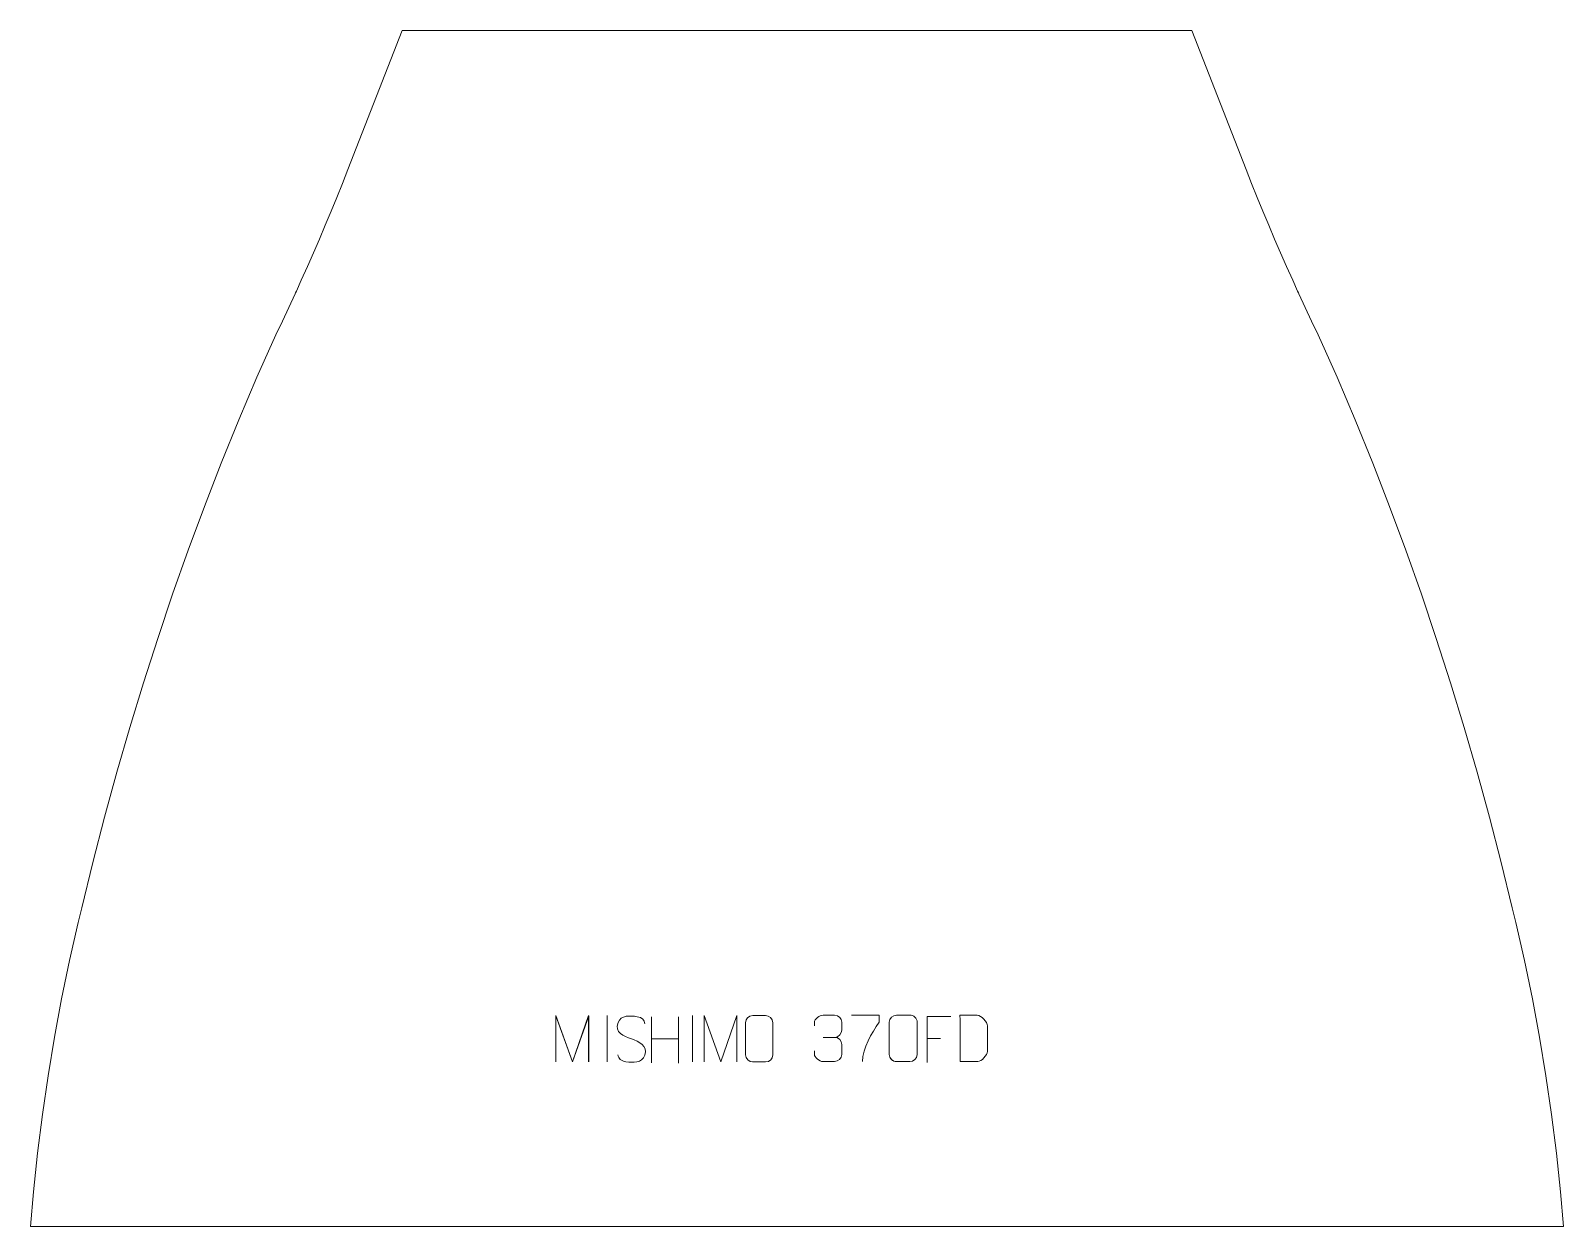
# Model space of a CAD drawing. Header units: millimetres. Extents: x -415 to 412, y 785 to 1430.
import ezdxf

# ---------------------------------------------------------------- set-up
doc = ezdxf.new("R2010")
doc.units = ezdxf.units.MM
doc.header["$MEASUREMENT"] = 0
doc.layers.add('layer 1', color=7, linetype='Continuous')

msp = doc.modelspace()

# ---------------------------------------------------------------- linework, layer by layer
at = {"layer": 'layer 1', "color": 242, "lineweight": 9}
msp.add_open_spline([(-214.2425, 1429.6745), (-214.2425, 1429.6745), (211.6483, 1429.6745), (211.6483, 1429.6745), (211.6483, 1429.6745), (211.6483, 1429.6745), (240.9398, 1354.7696), (240.9398, 1354.7696), (240.9398, 1354.7696), (240.9398, 1354.7696), (243.9154, 1347.2307), (243.9154, 1347.2307), (243.9154, 1347.2307), (243.9154, 1347.2307), (246.9386, 1339.7111), (246.9386, 1339.7111), (246.9386, 1339.7111), (246.9386, 1339.7111), (250.0098, 1332.2099), (250.0098, 1332.2099), (250.0098, 1332.2099), (250.0098, 1332.2099), (253.1279, 1324.7281), (253.1279, 1324.7281), (253.1279, 1324.7281), (253.1279, 1324.7281), (256.2919, 1317.2651), (256.2919, 1317.2651), (256.2919, 1317.2651), (256.2919, 1317.2651), (259.5039, 1309.8255), (259.5039, 1309.8255), (259.5039, 1309.8255), (259.5039, 1309.8255), (262.7629, 1302.4042), (262.7629, 1302.4042), (262.7629, 1302.4042), (262.7629, 1302.4042), (266.0683, 1295.0044), (266.0683, 1295.0044), (266.0683, 1295.0044), (266.0683, 1295.0044), (268.7029, 1289.2052), (268.7029, 1289.2052), (268.7029, 1289.2052), (268.7029, 1289.2052), (269.1314, 1288.3278), (269.1314, 1288.3278), (269.1314, 1288.3278), (269.1314, 1288.3278), (269.4207, 1287.6251), (269.4207, 1287.6251), (269.4207, 1287.6251), (269.4207, 1287.6251), (272.8189, 1280.2669), (272.8189, 1280.2669), (272.8189, 1280.2669), (272.8189, 1280.2669), (276.2646, 1272.9297), (276.2646, 1272.9297), (276.2646, 1272.9297), (276.2646, 1272.9297), (279.7562, 1265.6152), (279.7562, 1265.6152), (279.7562, 1265.6152), (279.7562, 1265.6152), (289.9832, 1242.7225), (289.9832, 1242.7225), (289.9832, 1242.7225), (289.9832, 1242.7225), (299.8109, 1219.6543), (299.8109, 1219.6543), (299.8109, 1219.6543), (299.8109, 1219.6543), (309.2365, 1196.4184), (309.2365, 1196.4184), (309.2365, 1196.4184), (309.2365, 1196.4184), (318.3211, 1172.9525), (318.3211, 1172.9525), (318.3211, 1172.9525), (318.3211, 1172.9525), (327.0635, 1149.3587), (327.0635, 1149.3587), (327.0635, 1149.3587), (327.0635, 1149.3587), (335.4633, 1125.6397), (335.4633, 1125.6397), (335.4633, 1125.6397), (335.4633, 1125.6397), (343.5182, 1101.802), (343.5182, 1101.802), (343.5182, 1101.802), (343.5182, 1101.802), (351.2266, 1077.8488), (351.2266, 1077.8488), (351.2266, 1077.8488), (351.2266, 1077.8488), (358.5864, 1053.7867), (358.5864, 1053.7867), (358.5864, 1053.7867), (358.5864, 1053.7867), (365.596, 1029.6219), (365.596, 1029.6219), (365.596, 1029.6219), (365.596, 1029.6219), (372.2538, 1005.3563), (372.2538, 1005.3563), (372.2538, 1005.3563), (372.2538, 1005.3563), (378.5591, 980.9973), (378.5591, 980.9973), (378.5591, 980.9973), (378.5591, 980.9973), (384.5105, 956.5487), (384.5105, 956.5487), (384.5105, 956.5487), (384.5105, 956.5487), (385.3518, 952.8634), (385.3518, 952.8634), (385.3518, 952.8634), (385.3518, 952.8634), (386.4181, 948.5704), (386.4181, 948.5704), (386.4181, 948.5704), (386.4181, 948.5704), (391.0862, 928.0321), (391.0862, 928.0321), (391.0862, 928.0321), (391.0862, 928.0321), (395.3468, 907.4065), (395.3468, 907.4065), (395.3468, 907.4065), (395.3468, 907.4065), (399.1983, 886.6988), (399.1983, 886.6988), (399.1983, 886.6988), (399.1983, 886.6988), (402.6364, 865.921), (402.6364, 865.921), (402.6364, 865.921), (402.6364, 865.921), (405.6634, 845.0783), (405.6634, 845.0783), (405.6634, 845.0783), (405.6634, 845.0783), (408.2769, 824.1784), (408.2769, 824.1784), (408.2769, 824.1784), (408.2769, 824.1784), (410.476, 803.2329), (410.476, 803.2329), (410.476, 803.2329), (410.476, 803.2329), (412.0545, 784.6752), (412.0545, 784.6752), (412.0545, 784.6752), (412.0545, 784.6752), (-414.6482, 784.6752), (-414.6482, 784.6752), (-414.6482, 784.6752), (-414.6482, 784.6752), (-413.0702, 803.2329), (-413.0702, 803.2329), (-413.0702, 803.2329), (-413.0702, 803.2329), (-410.8711, 824.1784), (-410.8711, 824.1784), (-410.8711, 824.1784), (-410.8711, 824.1784), (-408.2592, 845.0783), (-408.2592, 845.0783), (-408.2592, 845.0783), (-408.2592, 845.0783), (-405.2322, 865.921), (-405.2322, 865.921), (-405.2322, 865.921), (-405.2322, 865.921), (-401.7919, 886.6988), (-401.7919, 886.6988), (-401.7919, 886.6988), (-401.7919, 886.6988), (-397.9404, 907.4065), (-397.9404, 907.4065), (-397.9404, 907.4065), (-397.9404, 907.4065), (-393.6798, 928.0321), (-393.6798, 928.0321), (-393.6798, 928.0321), (-393.6798, 928.0321), (-389.0118, 948.5704), (-389.0118, 948.5704), (-389.0118, 948.5704), (-389.0118, 948.5704), (-387.946, 952.8634), (-387.946, 952.8634), (-387.946, 952.8634), (-387.946, 952.8634), (-387.1041, 956.5487), (-387.1041, 956.5487), (-387.1041, 956.5487), (-387.1041, 956.5487), (-381.1528, 980.9973), (-381.1528, 980.9973), (-381.1528, 980.9973), (-381.1528, 980.9973), (-374.8474, 1005.3563), (-374.8474, 1005.3563), (-374.8474, 1005.3563), (-374.8474, 1005.3563), (-368.1902, 1029.6219), (-368.1902, 1029.6219), (-368.1902, 1029.6219), (-368.1902, 1029.6219), (-361.1806, 1053.7867), (-361.1806, 1053.7867), (-361.1806, 1053.7867), (-361.1806, 1053.7867), (-353.8203, 1077.8488), (-353.8203, 1077.8488), (-353.8203, 1077.8488), (-353.8203, 1077.8488), (-346.1118, 1101.802), (-346.1118, 1101.802), (-346.1118, 1101.802), (-346.1118, 1101.802), (-338.0569, 1125.6397), (-338.0569, 1125.6397), (-338.0569, 1125.6397), (-338.0569, 1125.6397), (-329.6577, 1149.3587), (-329.6577, 1149.3587), (-329.6577, 1149.3587), (-329.6577, 1149.3587), (-320.9153, 1172.9525), (-320.9153, 1172.9525), (-320.9153, 1172.9525), (-320.9153, 1172.9525), (-311.8301, 1196.4184), (-311.8301, 1196.4184), (-311.8301, 1196.4184), (-311.8301, 1196.4184), (-302.4067, 1219.6543), (-302.4067, 1219.6543), (-302.4067, 1219.6543), (-302.4067, 1219.6543), (-292.5774, 1242.7225), (-292.5774, 1242.7225), (-292.5774, 1242.7225), (-292.5774, 1242.7225), (-282.3503, 1265.6152), (-282.3503, 1265.6152), (-282.3503, 1265.6152), (-282.3503, 1265.6152), (-278.8588, 1272.9297), (-278.8588, 1272.9297), (-278.8588, 1272.9297), (-278.8588, 1272.9297), (-275.4147, 1280.2669), (-275.4147, 1280.2669), (-275.4147, 1280.2669), (-275.4147, 1280.2669), (-272.0148, 1287.6251), (-272.0148, 1287.6251), (-272.0148, 1287.6251), (-272.0148, 1287.6251), (-271.7272, 1288.3278), (-271.7272, 1288.3278), (-271.7272, 1288.3278), (-271.7272, 1288.3278), (-271.2971, 1289.2052), (-271.2971, 1289.2052), (-271.2971, 1289.2052), (-271.2971, 1289.2052), (-268.6641, 1295.0044), (-268.6641, 1295.0044), (-268.6641, 1295.0044), (-268.6641, 1295.0044), (-265.3571, 1302.4042), (-265.3571, 1302.4042), (-265.3571, 1302.4042), (-265.3571, 1302.4042), (-262.0976, 1309.8255), (-262.0976, 1309.8255), (-262.0976, 1309.8255), (-262.0976, 1309.8255), (-258.8861, 1317.2651), (-258.8861, 1317.2651), (-258.8861, 1317.2651), (-258.8861, 1317.2651), (-255.7221, 1324.7281), (-255.7221, 1324.7281), (-255.7221, 1324.7281), (-255.7221, 1324.7281), (-252.6034, 1332.2099), (-252.6034, 1332.2099), (-252.6034, 1332.2099), (-252.6034, 1332.2099), (-249.5328, 1339.7111), (-249.5328, 1339.7111), (-249.5328, 1339.7111), (-249.5328, 1339.7111), (-246.5096, 1347.2307), (-246.5096, 1347.2307), (-246.5096, 1347.2307), (-246.5096, 1347.2307), (-243.5339, 1354.7696), (-243.5339, 1354.7696), (-243.5339, 1354.7696), (-243.5339, 1354.7696), (-214.2425, 1429.6745), (-214.2425, 1429.6745)], degree=3, knots=[0, 0, 0, 0, 0.01265823, 0.01265823, 0.01265823, 0.01265823, 0.02531646, 0.02531646, 0.02531646, 0.02531646, 0.03797468, 0.03797468, 0.03797468, 0.03797468, 0.05063291, 0.05063291, 0.05063291, 0.05063291, 0.06329114, 0.06329114, 0.06329114, 0.06329114, 0.07594937, 0.07594937, 0.07594937, 0.07594937, 0.08860759, 0.08860759, 0.08860759, 0.08860759, 0.10126582, 0.10126582, 0.10126582, 0.10126582, 0.11392405, 0.11392405, 0.11392405, 0.11392405, 0.12658228, 0.12658228, 0.12658228, 0.12658228, 0.13924051, 0.13924051, 0.13924051, 0.13924051, 0.15189873, 0.15189873, 0.15189873, 0.15189873, 0.16455696, 0.16455696, 0.16455696, 0.16455696, 0.17721519, 0.17721519, 0.17721519, 0.17721519, 0.18987342, 0.18987342, 0.18987342, 0.18987342, 0.20253165, 0.20253165, 0.20253165, 0.20253165, 0.21518987, 0.21518987, 0.21518987, 0.21518987, 0.2278481, 0.2278481, 0.2278481, 0.2278481, 0.24050633, 0.24050633, 0.24050633, 0.24050633, 0.25316456, 0.25316456, 0.25316456, 0.25316456, 0.26582278, 0.26582278, 0.26582278, 0.26582278, 0.27848101, 0.27848101, 0.27848101, 0.27848101, 0.29113924, 0.29113924, 0.29113924, 0.29113924, 0.30379747, 0.30379747, 0.30379747, 0.30379747, 0.3164557, 0.3164557, 0.3164557, 0.3164557, 0.32911392, 0.32911392, 0.32911392, 0.32911392, 0.34177215, 0.34177215, 0.34177215, 0.34177215, 0.35443038, 0.35443038, 0.35443038, 0.35443038, 0.36708861, 0.36708861, 0.36708861, 0.36708861, 0.37974684, 0.37974684, 0.37974684, 0.37974684, 0.39240506, 0.39240506, 0.39240506, 0.39240506, 0.40506329, 0.40506329, 0.40506329, 0.40506329, 0.41772152, 0.41772152, 0.41772152, 0.41772152, 0.43037975, 0.43037975, 0.43037975, 0.43037975, 0.44303797, 0.44303797, 0.44303797, 0.44303797, 0.4556962, 0.4556962, 0.4556962, 0.4556962, 0.46835443, 0.46835443, 0.46835443, 0.46835443, 0.48101266, 0.48101266, 0.48101266, 0.48101266, 0.49367089, 0.49367089, 0.49367089, 0.49367089, 0.50632911, 0.50632911, 0.50632911, 0.50632911, 0.51898734, 0.51898734, 0.51898734, 0.51898734, 0.53164557, 0.53164557, 0.53164557, 0.53164557, 0.5443038, 0.5443038, 0.5443038, 0.5443038, 0.55696203, 0.55696203, 0.55696203, 0.55696203, 0.56962025, 0.56962025, 0.56962025, 0.56962025, 0.58227848, 0.58227848, 0.58227848, 0.58227848, 0.59493671, 0.59493671, 0.59493671, 0.59493671, 0.60759494, 0.60759494, 0.60759494, 0.60759494, 0.62025316, 0.62025316, 0.62025316, 0.62025316, 0.63291139, 0.63291139, 0.63291139, 0.63291139, 0.64556962, 0.64556962, 0.64556962, 0.64556962, 0.65822785, 0.65822785, 0.65822785, 0.65822785, 0.67088608, 0.67088608, 0.67088608, 0.67088608, 0.6835443, 0.6835443, 0.6835443, 0.6835443, 0.69620253, 0.69620253, 0.69620253, 0.69620253, 0.70886076, 0.70886076, 0.70886076, 0.70886076, 0.72151899, 0.72151899, 0.72151899, 0.72151899, 0.73417722, 0.73417722, 0.73417722, 0.73417722, 0.74683544, 0.74683544, 0.74683544, 0.74683544, 0.75949367, 0.75949367, 0.75949367, 0.75949367, 0.7721519, 0.7721519, 0.7721519, 0.7721519, 0.78481013, 0.78481013, 0.78481013, 0.78481013, 0.79746835, 0.79746835, 0.79746835, 0.79746835, 0.81012658, 0.81012658, 0.81012658, 0.81012658, 0.82278481, 0.82278481, 0.82278481, 0.82278481, 0.83544304, 0.83544304, 0.83544304, 0.83544304, 0.84810127, 0.84810127, 0.84810127, 0.84810127, 0.86075949, 0.86075949, 0.86075949, 0.86075949, 0.87341772, 0.87341772, 0.87341772, 0.87341772, 0.88607595, 0.88607595, 0.88607595, 0.88607595, 0.89873418, 0.89873418, 0.89873418, 0.89873418, 0.91139241, 0.91139241, 0.91139241, 0.91139241, 0.92405063, 0.92405063, 0.92405063, 0.92405063, 0.93670886, 0.93670886, 0.93670886, 0.93670886, 0.94936709, 0.94936709, 0.94936709, 0.94936709, 0.96202532, 0.96202532, 0.96202532, 0.96202532, 0.97468354, 0.97468354, 0.97468354, 0.97468354, 1, 1, 1, 1], dxfattribs=at)
at = {"layer": 'layer 1', "color": 250, "lineweight": 9}
for points, knots in [([(-131.3779, 873.372), (-131.3779, 873.372), (-131.3779, 898.3361), (-131.3779, 898.3361), (-131.3779, 898.3361), (-131.3779, 898.3361), (-122.4506, 873.372), (-122.4506, 873.372), (-122.4506, 873.372), (-122.4506, 873.372), (-113.6885, 898.3355), (-113.6885, 898.3355), (-113.6885, 898.3355), (-113.6885, 898.3355), (-113.6885, 873.372), (-113.6885, 873.372)], [0, 0, 0, 0, 0.2, 0.2, 0.2, 0.2, 0.4, 0.4, 0.4, 0.4, 0.6, 0.6, 0.6, 0.6, 1, 1, 1, 1]), ([(-131.3371, 873.3633), (-131.3371, 873.3633), (-131.3371, 898.3212), (-131.3371, 898.3212), (-131.3371, 898.3212), (-131.3371, 898.3212), (-122.412, 873.3633), (-122.412, 873.3633), (-122.412, 873.3633), (-122.412, 873.3633), (-113.6521, 898.3207), (-113.6521, 898.3207), (-113.6521, 898.3207), (-113.6521, 898.3207), (-113.6521, 873.3633), (-113.6521, 873.3633)], [0, 0, 0, 0, 0.2, 0.2, 0.2, 0.2, 0.4, 0.4, 0.4, 0.4, 0.6, 0.6, 0.6, 0.6, 1, 1, 1, 1]), ([(-90.6521, 885.842), (-94.9004, 887.3124), (-99.8085, 889.1082), (-97.8034, 894.6285), (-97.8034, 894.6285), (-96.2999, 898.7684), (-91.0863, 898.3799), (-87.4827, 897.7788), (-87.4827, 897.7788), (-84.6221, 897.3016), (-83.7574, 896.0884), (-83.4468, 894.0043)], [0, 0, 0, 0, 0.25, 0.25, 0.25, 0.25, 0.5, 0.5, 0.5, 0.5, 1, 1, 1, 1]), ([(-51.3779, 873.372), (-51.3779, 873.372), (-51.3779, 898.3361), (-51.3779, 898.3361), (-51.3779, 898.3361), (-51.3779, 898.3361), (-42.4506, 873.372), (-42.4506, 873.372), (-42.4506, 873.372), (-42.4506, 873.372), (-33.6885, 898.3355), (-33.6885, 898.3355), (-33.6885, 898.3355), (-33.6885, 898.3355), (-33.6885, 873.372), (-33.6885, 873.372)], [0, 0, 0, 0, 0.2, 0.2, 0.2, 0.2, 0.4, 0.4, 0.4, 0.4, 0.6, 0.6, 0.6, 0.6, 1, 1, 1, 1]), ([(-25.2081, 898.3302), (-22.8824, 898.3302), (-20.5563, 898.3302), (-18.2302, 898.3302), (-18.2302, 898.3302), (-16.2836, 898.3658), (-14.2922, 896.8742), (-14.2655, 894.4366), (-14.2655, 894.4366), (-14.2659, 888.6897), (-14.2659, 882.9424), (-14.2655, 877.1947), (-14.2655, 877.1947), (-14.4053, 874.8713), (-16.0825, 873.3917), (-18.2302, 873.3809), (-18.2302, 873.3809), (-20.5621, 873.3813), (-22.894, 873.3813), (-25.2255, 873.3809), (-25.2255, 873.3809), (-27.1505, 873.2755), (-29.1226, 875.16), (-29.1114, 877.1773), (-29.1114, 877.1773), (-29.1111, 882.9474), (-29.1111, 888.7171), (-29.1114, 894.4864), (-29.1114, 894.4864), (-29.1072, 896.6245), (-27.3605, 898.3437), (-25.2081, 898.3302)], [0, 0, 0, 0, 0.11111111, 0.11111111, 0.11111111, 0.11111111, 0.22222222, 0.22222222, 0.22222222, 0.22222222, 0.33333333, 0.33333333, 0.33333333, 0.33333333, 0.44444444, 0.44444444, 0.44444444, 0.44444444, 0.55555556, 0.55555556, 0.55555556, 0.55555556, 0.66666667, 0.66666667, 0.66666667, 0.66666667, 0.77777778, 0.77777778, 0.77777778, 0.77777778, 1, 1, 1, 1]), ([(8.0981, 892.8517), (8.0981, 892.8517), (8.0981, 894.7089), (8.0981, 894.7089), (8.0981, 894.7089), (8.0838, 896.4508), (10.7483, 898.5689), (12.8074, 898.5462), (12.8074, 898.5462), (14.8715, 898.5462), (16.9355, 898.5462), (18.9992, 898.5462), (18.9992, 898.5462), (21.1937, 898.555), (22.792, 896.7082), (22.8364, 894.7961), (22.8364, 894.7961), (22.836, 893.361), (22.836, 891.9259), (22.8364, 890.4904), (22.8364, 890.4904), (22.7878, 888.8369), (21.1852, 886.6069), (18.9869, 886.6169), (18.9869, 886.6169), (21.1906, 886.6057), (22.7986, 884.8025), (22.8526, 882.743), (22.8526, 882.743), (22.8522, 880.9583), (22.8522, 879.1736), (22.8526, 877.3885), (22.8526, 877.3885), (22.8627, 875.3271), (20.8078, 873.564), (18.9869, 873.5721), (18.9869, 873.5721), (16.9216, 873.5724), (14.8564, 873.5724), (12.7908, 873.5721), (12.7908, 873.5721), (10.6222, 873.5836), (8.0912, 875.9838), (8.0726, 877.4456), (8.0726, 877.4456), (8.0726, 877.4456), (8.0726, 879.3542), (8.0726, 879.3542)], [0, 0, 0, 0, 0.07692308, 0.07692308, 0.07692308, 0.07692308, 0.15384615, 0.15384615, 0.15384615, 0.15384615, 0.23076923, 0.23076923, 0.23076923, 0.23076923, 0.30769231, 0.30769231, 0.30769231, 0.30769231, 0.38461538, 0.38461538, 0.38461538, 0.38461538, 0.46153846, 0.46153846, 0.46153846, 0.46153846, 0.53846154, 0.53846154, 0.53846154, 0.53846154, 0.61538462, 0.61538462, 0.61538462, 0.61538462, 0.69230769, 0.69230769, 0.69230769, 0.69230769, 0.76923077, 0.76923077, 0.76923077, 0.76923077, 0.84615385, 0.84615385, 0.84615385, 0.84615385, 1, 1, 1, 1]), ([(28.1581, 898.5284), (28.1581, 898.5284), (42.9742, 898.5284), (42.9742, 898.5284), (42.9742, 898.5284), (42.9739, 897.2788), (42.9739, 896.0292), (42.9742, 894.7794), (42.9742, 894.7794), (38.9798, 888.7823), (34.0646, 880.9487), (34.0646, 873.5699)], [0, 0, 0, 0, 0.25, 0.25, 0.25, 0.25, 0.5, 0.5, 0.5, 0.5, 1, 1, 1, 1]), ([(52.4308, 898.5954), (54.7975, 898.5954), (57.1646, 898.5954), (59.5317, 898.5954), (59.5317, 898.5954), (61.5127, 898.631), (63.5392, 897.1363), (63.5663, 894.6936), (63.5663, 894.6936), (63.5659, 888.9348), (63.5659, 883.1755), (63.5663, 877.4159), (63.5663, 877.4159), (63.4241, 875.0877), (61.7173, 873.6051), (59.5317, 873.5942), (59.5317, 873.5942), (57.1587, 873.5946), (54.7857, 873.5946), (52.4131, 873.5942), (52.4131, 873.5942), (50.4542, 873.4886), (48.4473, 875.377), (48.4587, 877.3985), (48.4587, 877.3985), (48.459, 883.1806), (48.459, 888.9622), (48.4587, 894.7435), (48.4587, 894.7435), (48.463, 896.8861), (50.2405, 898.6089), (52.4308, 898.5954)], [0, 0, 0, 0, 0.11111111, 0.11111111, 0.11111111, 0.11111111, 0.22222222, 0.22222222, 0.22222222, 0.22222222, 0.33333333, 0.33333333, 0.33333333, 0.33333333, 0.44444444, 0.44444444, 0.44444444, 0.44444444, 0.55555556, 0.55555556, 0.55555556, 0.55555556, 0.66666667, 0.66666667, 0.66666667, 0.66666667, 0.77777778, 0.77777778, 0.77777778, 0.77777778, 1, 1, 1, 1]), ([(52.4336, 898.5804), (54.7997, 898.5804), (57.1662, 898.5804), (59.5327, 898.5804), (59.5327, 898.5804), (61.5132, 898.616), (63.5392, 897.1217), (63.5663, 894.6796), (63.5663, 894.6796), (63.5659, 888.9222), (63.5659, 883.1644), (63.5663, 877.4062), (63.5663, 877.4062), (63.4242, 875.0786), (61.7178, 873.5963), (59.5327, 873.5855), (59.5327, 873.5855), (57.1603, 873.5859), (54.7879, 873.5859), (52.4159, 873.5855), (52.4159, 873.5855), (50.4574, 873.4799), (48.451, 875.3678), (48.4624, 877.3888), (48.4624, 877.3888), (48.4628, 883.1694), (48.4628, 888.9497), (48.4624, 894.7295), (48.4624, 894.7295), (48.4667, 896.8715), (50.2438, 898.594), (52.4336, 898.5804)], [0, 0, 0, 0, 0.11111111, 0.11111111, 0.11111111, 0.11111111, 0.22222222, 0.22222222, 0.22222222, 0.22222222, 0.33333333, 0.33333333, 0.33333333, 0.33333333, 0.44444444, 0.44444444, 0.44444444, 0.44444444, 0.55555556, 0.55555556, 0.55555556, 0.55555556, 0.66666667, 0.66666667, 0.66666667, 0.66666667, 0.77777778, 0.77777778, 0.77777778, 0.77777778, 1, 1, 1, 1]), ([(81.6737, 897.9608), (81.6737, 897.9608), (68.9046, 897.9608), (68.9046, 897.9608), (68.9046, 897.9608), (68.9046, 897.9608), (68.9046, 873.0072), (68.9046, 873.0072)], [0, 0, 0, 0, 0.33333333, 0.33333333, 0.33333333, 0.33333333, 1, 1, 1, 1]), ([(86.6822, 873.6325), (88.995, 873.6329), (93.9049, 873.6089), (96.2174, 873.6086), (96.2174, 873.6086), (98.1267, 873.5032), (101.4182, 877.0448), (101.4071, 879.0621), (101.4071, 879.0621), (101.4067, 884.8322), (101.4067, 887.0019), (101.4071, 892.7712), (101.4071, 892.7712), (101.4029, 894.9093), (98.0559, 898.5694), (95.921, 898.5559), (95.921, 898.5559), (93.6143, 898.5559), (88.9284, 898.5559), (86.6213, 898.5559), (86.6213, 898.5559), (86.6217, 892.809), (86.6825, 879.3798), (86.6822, 873.6325)], [0, 0, 0, 0, 0.14285714, 0.14285714, 0.14285714, 0.14285714, 0.28571429, 0.28571429, 0.28571429, 0.28571429, 0.42857143, 0.42857143, 0.42857143, 0.42857143, 0.57142857, 0.57142857, 0.57142857, 0.57142857, 0.71428571, 0.71428571, 0.71428571, 0.71428571, 1, 1, 1, 1]), ([(-90.6521, 885.8419), (-86.6335, 884.1952), (-81.604, 882.3069), (-83.438, 876.9466), (-83.438, 876.9466), (-84.8978, 872.6802), (-89.8086, 872.9369), (-93.5347, 873.4916), (-93.5347, 873.4916), (-96.2847, 873.9014), (-97.5056, 875.1149), (-97.8836, 877.2271)], [0, 0, 0, 0, 0.25, 0.25, 0.25, 0.25, 0.5, 0.5, 0.5, 0.5, 1, 1, 1, 1])]:
    msp.add_open_spline(points, degree=3, knots=knots, dxfattribs=at)
for points in [[(-103.6521, 898.3291), (-103.6521, 898.3291), (-103.6521, 873.355), (-103.6521, 873.355)], [(-79.8163, 897.7243), (-79.8163, 897.7243), (-79.8163, 872.9468), (-79.8163, 872.9468)], [(-65.173, 897.7243), (-65.173, 897.7243), (-65.173, 872.7708), (-65.173, 872.7708)], [(-57.6521, 898.3291), (-57.6521, 898.3291), (-57.6521, 873.355), (-57.6521, 873.355)], [(-79.8163, 885.842), (-79.8163, 885.842), (-65.173, 885.8424), (-65.173, 885.8424)], [(12.8078, 886.6065), (12.8078, 886.6065), (19.0042, 886.6065), (19.0042, 886.6065)], [(68.9046, 886.0811), (68.9046, 886.0811), (76.0143, 886.0811), (76.0143, 886.0811)]]:
    msp.add_open_spline(points, degree=3, dxfattribs=at)

doc.saveas('drawing.dxf')
